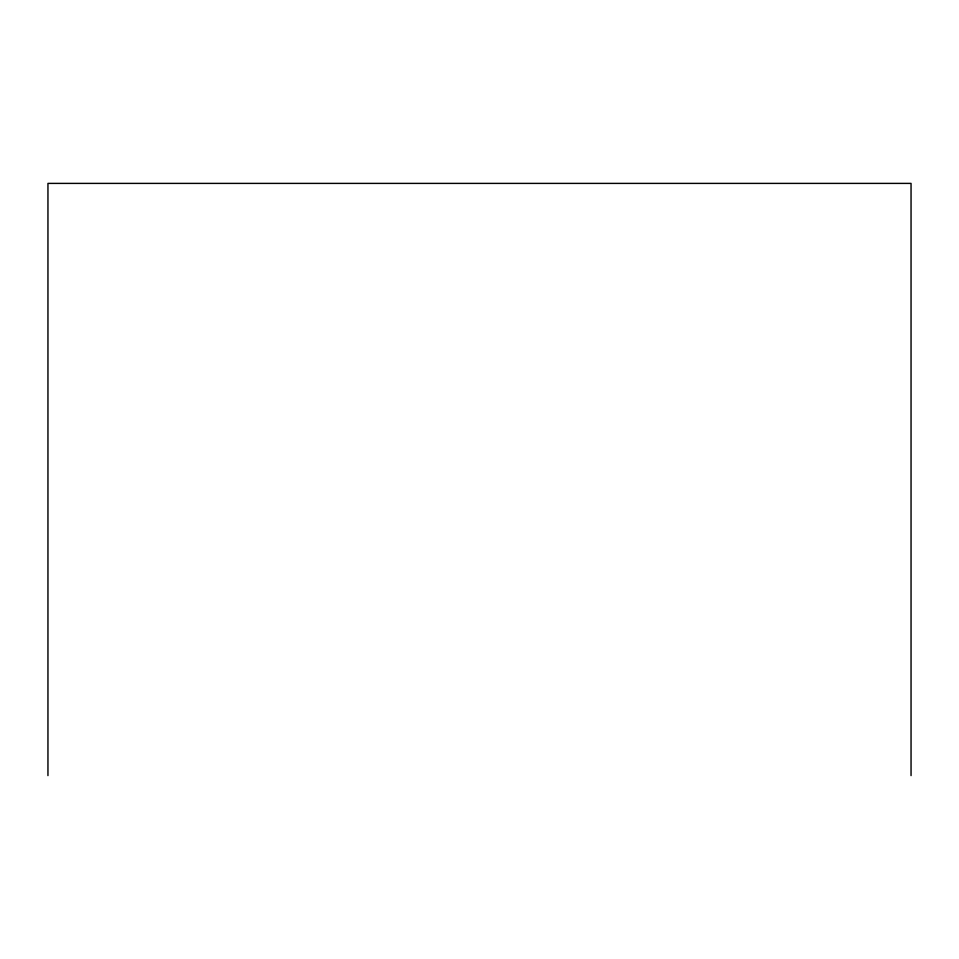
<?xml version="1.0" encoding="UTF-8"?>
<svg xmlns="http://www.w3.org/2000/svg" width="959" height="959" viewBox="0 0 959 959"><rect width="100%" height="100%" fill="white"/><g stroke="black" fill="none" stroke-linecap="round" stroke-linejoin="round"><path stroke-width="1.44" d="M911.05 775.603L911.05 183.397L47.95 183.397L47.95 775.603"/></g></svg>
